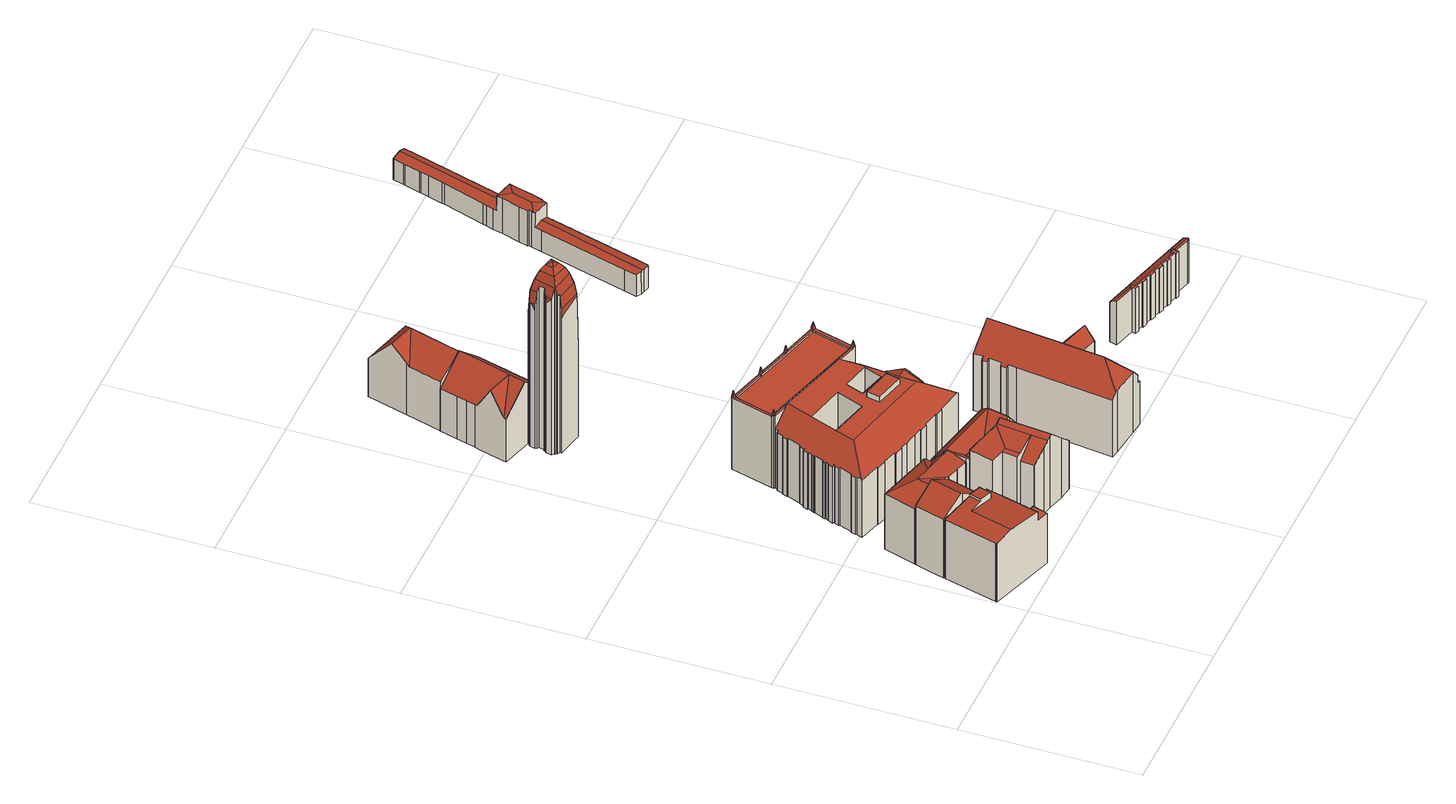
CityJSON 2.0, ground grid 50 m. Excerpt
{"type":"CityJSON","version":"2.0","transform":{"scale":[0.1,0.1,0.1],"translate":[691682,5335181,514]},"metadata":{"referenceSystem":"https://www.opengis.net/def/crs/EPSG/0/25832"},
"CityObjects":{
"building1":{"type":"Building","attributes":{"Gemeindeschluessel":"09162000","HoeheDach":"536.700","HoeheGrund":"515.100","Methode":"2000","NiedrigsteTraufeDesGebaeudes":"518.360","Geometrietyp2DReferenz":"3000","function":"31001_9998","roofType":"1000","measuredHeight":21.6,"storeysAboveGround":6},"geometry":[{"type":"MultiSurface","lod":"2","boundaries":[[[0,1,2,3,4,5]],[[6,7,8,9]],[[10,11,12,13,14,15,16,17,18,1,0,19,20,21,6,9,22,23,24]],[[0,5,25,19]],[[4,3,26,27]],[[28,29,30,31]],[[18,17,32,31,30,33]],[[16,34,32,17]],[[26,3,2,33,30,29]],[[14,35,36,15]],[[37,38,39,40]],[[22,41,42,23]],[[23,42,43,24]],[[10,24,43,40,39,44]],[[35,14,13,45]],[[46,47,48,38,37,49]],[[50,27,26,29,28]],[[12,51,45,13]],[[46,52,25,5,4,27,50,53,47]],[[35,45,51,54,53,50,28,31,32,34,36]],[[44,39,38,48]],[[18,33,2,1]],[[11,10,44,48,47,53,54]],[[11,54,51,12]],[[6,21,46,49,7]],[[20,52,46,21]],[[15,36,34,16]],[[19,25,52,20]],[[40,43,42,41,8,7,49,37]],[[9,8,41,22]]],"semantics":{"surfaces":[{"type":"WallSurface"},{"type":"GroundSurface"},{"type":"RoofSurface"}],"values":[0,0,1,0,0,0,0,0,2,0,0,0,0,0,0,0,0,0,2,2,2,0,0,0,0,0,0,0,2,0]}}]},
"building2":{"type":"Building","attributes":{"Gemeindeschluessel":"09162000","HoeheDach":"538.660","HoeheGrund":"515.156","Methode":"2000","NiedrigsteTraufeDesGebaeudes":"519.516","Geometrietyp2DReferenz":"3000","function":"31001_2000","roofType":"3100","measuredHeight":23.5,"storeysAboveGround":7},"geometry":[{"type":"MultiSurface","lod":"2","boundaries":[[[55,56,57,58]],[[59,60,61,62,57,56,63,64]],[[65,63,56,55]],[[66,61,60,67]],[[68,69,70,71,72,73,74,75]],[[76,77,78,79]],[[80,70,69,81]],[[67,60,59,82]],[[83,73,72,63,65]],[[84,85,86,87]],[[58,57,62,88]],[[88,62,61,66]],[[78,77,75,74,86,85]],[[78,85,84,89,79]],[[80,82,59,64,71,70]],[[76,90,68,75,77]],[[63,72,71,64]],[[81,69,68,90]],[[80,81,90,76,79,89,84,87,83,65,55,58,88,66,67,82]],[[83,87,86,74,73]]],"semantics":{"surfaces":[{"type":"WallSurface"},{"type":"RoofSurface"},{"type":"GroundSurface"}],"values":[0,1,0,0,1,0,0,0,0,0,0,0,1,0,0,0,0,0,2,0]}}]},
"building3":{"type":"Building","attributes":{"Gemeindeschluessel":"09162000","HoeheDach":"536.340","HoeheGrund":"515.093","Methode":"2000","NiedrigsteTraufeDesGebaeudes":"530.782","Geometrietyp2DReferenz":"3000","function":"31001_9998","roofType":"3100","measuredHeight":21.25,"storeysAboveGround":6},"geometry":[{"type":"MultiSurface","lod":"2","boundaries":[[[91,92,93,94]],[[95,96,97,98]],[[99,100,101,102]],[[103,104,105,106]],[[107,98,97,108,109]],[[110,111,112,93,92,109,108]],[[113,110,114]],[[115,116,117,118,119,120,111]],[[121,94,93,112,122,123,124]],[[123,122,120]],[[125,126,100,99]],[[119,124,123,120]],[[127,128,129,130]],[[131,132,113,114,104,103]],[[133,118,117,134]],[[106,105,135,136]],[[133,134,137,127,130,125,99,102,131,103,106,136,95,98,107,91,94,121]],[[102,101,132,131]],[[130,129,126,125]],[[113,132,101,100,126,129,128,115,111,110]],[[136,135,96,95]],[[133,121,124,119,118]],[[120,122,112,111]],[[134,117,116,137]],[[107,109,92,91]],[[128,127,137,116,115]],[[96,135,105,104,114,110,108,97]]],"semantics":{"surfaces":[{"type":"WallSurface"},{"type":"RoofSurface"},{"type":"GroundSurface"}],"values":[0,0,0,0,0,1,1,1,0,0,0,1,0,0,0,0,2,0,0,1,0,0,1,0,0,0,1]}}]},
"building4":{"type":"Building","attributes":{"Gemeindeschluessel":"09162000","HoeheDach":"538.880","HoeheGrund":"515.147","Methode":"2000","NiedrigsteTraufeDesGebaeudes":"519.350","Geometrietyp2DReferenz":"3000","function":"31001_9998","roofType":"3100","measuredHeight":23.73,"storeysAboveGround":6},"geometry":[{"type":"MultiSurface","lod":"2","boundaries":[[[138,139,140,141]],[[142,143,144,145]],[[146,147,148,149,150,151]],[[152,153,139,154]],[[155,156,157,158]],[[159,160,161,151,150,162,163]],[[164,154,139,138]],[[165,166,167,168]],[[169,170,171,147,146]],[[141,140,172,173]],[[174,161,160,175]],[[176,177,178,179,180,181,182,183,164,138,141,173,184,185,186,167,166,187,188,189,190]],[[21,190,189,20]],[[0,187,166,165]],[[191,181,180,192]],[[150,149,193,153,152]],[[192,180,179,194]],[[158,157,193,149,148,143,142]],[[195,196,171,170]],[[174,169,146,151,161]],[[130,185,184,127]],[[125,186,185,130]],[[197,198,199,200]],[[197,127,184,173,172,198]],[[183,162,150,152,154,164]],[[19,188,187,0]],[[9,177,176,6]],[[6,176,190,21]],[[168,167,186,125]],[[201,202,203,204]],[[191,175,159,163,182,181]],[[194,179,178,22]],[[169,174,175,191,192,194,22,9,6,21,20,19,0,165,168,125,130,127,197,200,205,206,155,158,142,145,201,204,195,170]],[[139,153,193,157,156,207,208,199,198,172,140]],[[204,203,196,195]],[[206,207,156,155]],[[200,199,208,205]],[[205,208,207,206]],[[182,163,162,183]],[[20,189,188,19]],[[171,196,203,202,144,143,148,147]],[[22,178,177,9]],[[160,159,175]],[[145,144,202,201]]],"semantics":{"surfaces":[{"type":"WallSurface"},{"type":"RoofSurface"},{"type":"GroundSurface"}],"values":[0,0,1,1,0,1,0,0,0,0,0,1,0,0,0,1,0,0,0,0,0,0,0,0,0,0,0,0,0,0,0,0,2,1,0,0,0,0,0,0,1,0,0,0]}}]},
"building5":{"type":"Building","attributes":{"Gemeindeschluessel":"09162000","HoeheDach":"532.540","HoeheGrund":"515.130","Methode":"2000","NiedrigsteTraufeDesGebaeudes":"532.540","Geometrietyp2DReferenz":"3000","function":"31001_2000","roofType":"1000","measuredHeight":17.41},"geometry":[{"type":"MultiSurface","lod":"2","boundaries":[[[200,209,210,211]],[[211,210,212,213]],[[214,212,210,209]],[[200,211,213,205]],[[205,214,209,200]],[[213,212,214,205]]],"semantics":{"surfaces":[{"type":"WallSurface"},{"type":"RoofSurface"},{"type":"GroundSurface"}],"values":[0,0,1,2,0,0]}}]},
"building6":{"type":"Building","attributes":{"Gemeindeschluessel":"09162000","HoeheDach":"523.420","HoeheGrund":"515.200","Methode":"2000","NiedrigsteTraufeDesGebaeudes":"523.420","Geometrietyp2DReferenz":"3000","function":"31001_2000","roofType":"1000","measuredHeight":8.22},"geometry":[{"type":"MultiSurface","lod":"2","boundaries":[[[215,216,217,218]],[[215,218,219,220]],[[221,222,217,216]],[[218,217,222,219]],[[219,222,221,220]],[[220,221,216,215]]],"semantics":{"surfaces":[{"type":"WallSurface"},{"type":"GroundSurface"},{"type":"RoofSurface"}],"values":[0,1,2,0,0,0]}}]},
"building7":{"type":"Building","attributes":{"Gemeindeschluessel":"09162000","HoeheDach":"536.280","HoeheGrund":"515.086","Methode":"2000","NiedrigsteTraufeDesGebaeudes":"529.610","Geometrietyp2DReferenz":"3000","function":"31001_9998","roofType":"3100","measuredHeight":21.19,"storeysAboveGround":4},"geometry":[{"type":"MultiSurface","lod":"2","boundaries":[[[223,121,133,224]],[[225,209,210,226,227,228]],[[223,224,229,230,231,232,233]],[[211,210,209,200]],[[158,155,234,235,213,211,200,197,127,137,134,133,121,236,145,142]],[[158,142,237,238,239]],[[224,133,134,229]],[[236,233,240,145]],[[200,209,225,197]],[[137,230,229,134]],[[234,241,242,235]],[[158,239,243,155]],[[211,213,244,226,210]],[[239,238,232,245,243]],[[237,240,233,232,238]],[[145,240,237,142]],[[137,127,228,227,231,230]],[[121,223,233,236]],[[197,225,228,127]],[[235,242,244,213]],[[226,244,242,241,245,232,231,227]],[[234,155,243,245,241]]],"semantics":{"surfaces":[{"type":"WallSurface"},{"type":"RoofSurface"},{"type":"GroundSurface"}],"values":[0,1,1,0,2,0,0,0,0,0,0,0,0,1,1,0,0,0,0,0,1,0]}}]},
"building8":{"type":"Building","attributes":{"Gemeindeschluessel":"09162000","HoeheDach":"540.950","HoeheGrund":"515.109","Methode":"2000","NiedrigsteTraufeDesGebaeudes":"520.040","Geometrietyp2DReferenz":"3000","function":"31001_2000","roofType":"1000","measuredHeight":25.84,"storeysAboveGround":4},"geometry":[{"type":"MultiSurface","lod":"2","boundaries":[[[246,247,248,249]],[[250,251,252,253,254,255,256,257,258,259,260,261,262,263,264,265,266,267,268,269,270,271,272,273,274,275,276,277,278,279,280,281,282,283,284,285,286,287,288,289,290,291]],[[292,293,294,295]],[[296,267,266,297]],[[298,261,260,299]],[[300,301,302,303,304,305,306,307,308]],[[309,288,287,310]],[[311,312,313,314]],[[315,316,317,318]],[[319,320,321,322]],[[323,324,312,311]],[[325,326,327,328]],[[329,289,288,309]],[[330,331,332,333]],[[310,287,286,334]],[[335,336,337,338,339,340]],[[341,251,342,343]],[[343,344,345,346,341]],[[347,303,302,348]],[[349,281,280,350]],[[351,257,256,352]],[[353,354,355,356]],[[357,358,359,360,361,362]],[[363,284,283,364]],[[365,366,367,368,369,370,321,320,371,372,313,312,324,373,355,354,374,375,376,377,378,250,291,379]],[[380,381,382,383,335,340]],[[384,278,277,385]],[[382,381,316,315]],[[360,308,307,386]],[[387,372,371,388]],[[389,274,273,390]],[[391,392,338,337]],[[307,306,332,331,317,316,381,380,340,386]],[[385,277,276,393]],[[342,394,395,345,344,343]],[[364,283,282,396]],[[397,367,366,398]],[[299,260,259,399]],[[328,327,293,292]],[[400,368,367,397]],[[334,286,285,401]],[[346,252,251,341]],[[376,362,361,360,386,340,339,338,392,402,403,404,405,406,407,408,377]],[[253,403,402,409,410,411,412,254]],[[348,302,301,413]],[[305,414,415,333,332,306]],[[416,264,263,417]],[[249,248,418,419]],[[420,255,254,412]],[[421,373,324,323]],[[422,271,270,423]],[[409,402,392,391]],[[352,256,255,420]],[[396,282,281,349]],[[424,290,289,329]],[[425,426,300,308,360,359]],[[427,365,379,428]],[[388,371,320,319]],[[429,262,261,298]],[[430,369,368,400]],[[431,279,278,384]],[[391,337,336,335,383,382,315,318,330,333,415,414,432,347,348,413,426,425,359,358,357,433,434,435,353,356,421,323,311,314,387,388,319,322,436,430,400,397,398,427,428,437,424,329,309,310,334,401,363,364,396,349,350,431,384,385,393,438,389,390,439,422,423,440,441,296,297,442,416,417,429,298,299,399,443,351,352,420,412,411,410,409]],[[440,269,268,441]],[[378,377,408,407,406,405,404,403,253,252,395,394,342,251,250],[328,292,295,325],[418,248,247,444]],[[436,370,369,430]],[[441,268,267,296]],[[318,317,331,330]],[[314,313,372,387]],[[393,276,275,438]],[[379,291,290,424,437,428]],[[294,293,327,326]],[[438,275,274,389]],[[423,270,269,440]],[[390,273,272,439]],[[443,258,257,351]],[[350,280,279,431]],[[434,375,374,435]],[[399,259,258,443]],[[445,444,247,246]],[[433,357,362,376,375,434]],[[435,374,354,353]],[[246,249,419,445]],[[356,355,373,421]],[[417,263,262,429]],[[414,305,304,432]],[[322,321,370,436]],[[297,266,265,442]],[[401,285,284,363]],[[413,301,300,426]],[[419,418,444,445]],[[432,304,303,347]],[[345,395,252,346]],[[295,294,326,325]],[[398,366,365,427]],[[439,272,271,422]],[[442,265,264,416]]],"semantics":{"surfaces":[{"type":"WallSurface"},{"type":"RoofSurface"},{"type":"GroundSurface"}],"values":[0,1,0,0,0,1,0,0,0,0,0,0,0,0,0,0,0,1,0,0,0,0,0,0,1,0,0,0,1,0,0,0,1,0,0,0,0,0,0,0,0,0,1,0,0,0,0,0,0,0,0,0,0,0,0,0,0,0,0,0,0,2,0,1,0,0,0,0,0,0,1,0,0,0,0,0,0,0,0,0,0,1,0,0,0,0,0,0,0,0,0,0,0,0,0,0]}}]},
"building9":{"type":"Building","attributes":{"Gemeindeschluessel":"09162000","HoeheDach":"574.100","HoeheGrund":"515.430","Methode":"2000","NiedrigsteTraufeDesGebaeudes":"543.834","Geometrietyp2DReferenz":"3000","function":"31001_2000","roofType":"3700","measuredHeight":58.67},"geometry":[{"type":"MultiSurface","lod":"2","boundaries":[[[446,447,448,449,450,451]],[[452,453,454,455]],[[456,457,458,459]],[[460,461,462,463]],[[464,465,451,450]],[[466,467,468,469]],[[470,471,472,473]],[[474,475,476,477,478,479,480]],[[481,482,483,484]],[[485,469,468,471,470,486,487,488]],[[489,490,491]],[[492,493,494]],[[495,496,457,456]],[[448,447,497,498]],[[477,499,478]],[[500,501,494,502]],[[503,476,475,474,504,505,506,507,508,464,450,449,448,498,509,510,488,487,486,470,473,511,512,500,502,513,514,515,516,517,518,519,520,521,522,523,524,525,526,527,528,529,530,531,481,484,532,452,455]],[[506,533,534,507]],[[474,480,535,504]],[[462,496,536,537]],[[538,539,540,537,541,542,543,544]],[[517,545,546,518]],[[521,538,544,547,522]],[[489,458,490]],[[466,548,534,533,549,467]],[[537,536,550,483,482,551,552,553,541]],[[456,459,491,460]],[[459,489,491]],[[461,457,496,462]],[[511,554,555,556,512]],[[491,490,461,460]],[[467,549,535,480,479,536,496,495]],[[493,492,557,515,514,513]],[[548,465,464,508,507,534]],[[499,477,476,503,455,454]],[[554,472,471,468,467,495,463,555]],[[541,553,526,525,524,542]],[[502,494,493,513]],[[519,518,546,540,539,520]],[[510,509,498,497,558,559,485,488]],[[512,556,501,500]],[[551,560,561,562,552]],[[559,558,497,447,446,451,465,548,466]],[[560,551,482,481,531,530,529,561]],[[516,563,545,517]],[[501,556,555,463,462,537,540,546,545,563,557,492,494]],[[490,458,457,461]],[[515,557,563,516]],[[495,456,460,463]],[[553,552,562,561,529,528,527,526]],[[547,543,542,524,523,522]],[[520,539,538,521]],[[544,543,547]],[[473,472,554,511]],[[459,458,489]],[[478,499,454,453,550,536,479]],[[559,466,469,485]],[[453,452,532,484,483,550]],[[549,533,506,505,504,535]]],"semantics":{"surfaces":[{"type":"WallSurface"},{"type":"RoofSurface"},{"type":"GroundSurface"}],"values":[0,0,1,1,0,1,0,0,0,0,1,1,1,0,1,0,2,0,0,1,1,0,0,1,1,1,1,1,1,0,1,1,0,0,0,1,0,0,0,0,0,1,1,0,0,1,1,0,1,0,0,0,1,0,1,1,1,0,0]}}]},
"building10":{"type":"Building","attributes":{"Gemeindeschluessel":"09162000","HoeheDach":"536.630","HoeheGrund":"515.470","Methode":"2000","NiedrigsteTraufeDesGebaeudes":"528.041","Geometrietyp2DReferenz":"3000","function":"31001_9998","roofType":"3100","measuredHeight":21.16,"storeysAboveGround":3},"geometry":[{"type":"MultiSurface","lod":"2","boundaries":[[[564,565,566,567,568,569,570,571,572]],[[573,564,574,575]],[[576,577,578,579]],[[580,581,582,579,578,583,584,585]],[[576,579,582,581,580,586,587,588,589,590,591,592,593,594,595,596,597,598,599,600,601,602,603]],[[604,605,606,607,608,609,585,584,583,578,577,610,566,565,564,573]],[[599,569,568,600]],[[590,589,588,607,606,605,604,591]],[[603,610,577,576]],[[575,574,611,572,571,597,596,595,594,593]],[[600,568,567,601]],[[571,570,569,599,598,597]],[[609,608,587,586,580,585]],[[564,572,611]],[[564,611,574]],[[592,591,604,573,575,593]],[[566,610,603,602,601,567]],[[587,608,607,588]]],"semantics":{"surfaces":[{"type":"RoofSurface"},{"type":"WallSurface"},{"type":"GroundSurface"}],"values":[0,0,1,1,2,0,1,1,1,1,1,1,1,0,0,1,1,1]}}]},
"building11":{"type":"Building","attributes":{"name":"Feldherrnhalle","Gemeindeschluessel":"09162000","HoeheDach":"540.730","HoeheGrund":"515.200","Methode":"2000","NiedrigsteTraufeDesGebaeudes":"537.850","Geometrietyp2DReferenz":"3000","function":"31001_3000","roofType":"1000","measuredHeight":25.53},"geometry":[{"type":"MultiSurface","lod":"2","boundaries":[[[612,613,614,615,616,617,618,619]],[[620,621,622,623]],[[624,625,626,627]],[[628,612,619,629,630,631,632]],[[633,634,635,636]],[[637,638,639,640]],[[619,618,641,642,629]],[[643,644,645]],[[630,646,640,639,647,631]],[[648,649,646,650]],[[649,616,615,651,652,653,654,655,621,620,656,657,658,626,625,659,635,634,660,661,662,637,640,646]],[[641,648,650,642]],[[643,645,655,654]],[[614,663,651,615]],[[664,665,644,643]],[[666,667,656,620,668,669,660]],[[670,657,656,667]],[[671,672,661,660]],[[669,671,660]],[[669,673,674,671]],[[653,664,643,654]],[[675,658,657,670]],[[666,660,634,633]],[[629,642,650,646,630]],[[632,665,664,653,652,676,628]],[[623,677,678,668]],[[623,622,677]],[[638,679,680]],[[620,623,668]],[[663,681,676,652,651]],[[613,681,663]],[[631,647,680,679,662,661,672,674,673,678,677,622,621,655,645,644,665,632]],[[628,676,681,613,612]],[[618,617,648,641]],[[671,674,672]],[[666,633,636,682,624,627,675,670,667]],[[636,635,659,682]],[[637,662,679,638]],[[613,663,614]],[[627,626,658,675]],[[638,680,647,639]],[[668,678,673,669]],[[682,659,625,624]],[[617,616,649,648]]],"semantics":{"surfaces":[{"type":"WallSurface"},{"type":"RoofSurface"},{"type":"GroundSurface"}],"values":[0,1,0,2,0,1,0,1,0,1,1,1,1,1,1,0,0,1,1,1,1,0,0,0,0,1,1,1,1,1,1,0,0,1,1,1,0,1,1,0,1,1,0,1]}}]},
"building12":{"type":"Building","attributes":{"Gemeindeschluessel":"09162000","HoeheDach":"536.320","HoeheGrund":"515.473","Methode":"2000","NiedrigsteTraufeDesGebaeudes":"527.742","Geometrietyp2DReferenz":"3000","function":"31001_9998","roofType":"3100","measuredHeight":20.85,"storeysAboveGround":3},"geometry":[{"type":"MultiSurface","lod":"2","boundaries":[[[683,603,684,685,686]],[[687,688,685,684]],[[687,689,690,691,688]],[[692,686,685,688,691]],[[692,691,690,693]],[[694,692,693,695]],[[603,696,689,687,684]],[[683,686,692,694]],[[689,696,695,693,690]],[[694,695,696,603,683]]],"semantics":{"surfaces":[{"type":"WallSurface"},{"type":"RoofSurface"},{"type":"GroundSurface"}],"values":[0,0,0,1,1,1,2,1,0,0]}}]},
"building13":{"type":"Building","attributes":{"Gemeindeschluessel":"09162000","HoeheDach":"540.970","HoeheGrund":"514.960","Methode":"2000","NiedrigsteTraufeDesGebaeudes":"528.075","Geometrietyp2DReferenz":"3000","function":"31001_3000","roofType":"3200","measuredHeight":26.01,"storeysAboveGround":3},"geometry":[{"type":"MultiSurface","lod":"2","boundaries":[[[697,698,699]],[[700,701,702,698,697,703]],[[704,705,706,707,708]],[[709,710,704,708]],[[711,712,713,714]],[[715,716,717,718,719,720,721,722,723,724,725,726,727,728]],[[729,722,721,730]],[[731,732,733,734,735,726,725,736,713,712,737,699,698,702]],[[738,739,740,724,723]],[[741,742,727,726,735]],[[704,710,743,744,739,738,729,730,745,746,747,748,749,750,751,742,741,752,753,754,755,701,700,705]],[[741,735,734,752]],[[747,718,717,748]],[[723,722,729,738]],[[715,728,751,750]],[[740,756,736,725,724]],[[749,716,715,750]],[[717,716,749,748]],[[737,707,706,703,697,699]],[[757,758,712,711]],[[744,756,740,739]],[[719,718,747,746]],[[744,743,759,714,713,736,756]],[[721,720,745,730]],[[759,757,711,714]],[[700,703,706,705]],[[745,720,719,746]],[[701,755,731,702]],[[753,733,732,754]],[[752,734,733,753]],[[754,732,731,755]],[[751,728,727,742]],[[737,712,758,709,708,707]],[[743,710,709,758,757,759]]],"semantics":{"surfaces":[{"type":"WallSurface"},{"type":"RoofSurface"},{"type":"GroundSurface"}],"values":[0,0,0,0,0,1,0,1,0,0,2,0,0,0,0,1,0,0,1,0,0,0,0,0,1,0,0,0,0,0,0,0,1,0]}}]},
"building14":{"type":"Building","attributes":{"Gemeindeschluessel":"09162000","HoeheDach":"530.100","HoeheGrund":"515.492","Methode":"2000","NiedrigsteTraufeDesGebaeudes":"528.431","Geometrietyp2DReferenz":"3000","function":"31001_3000","roofType":"2100","measuredHeight":14.61},"geometry":[{"type":"MultiSurface","lod":"2","boundaries":[[[760,761,762,763]],[[764,765,766,767]],[[768,769,770,771]],[[772,773,774,775]],[[776,777,778,779]],[[780,781,782,783]],[[784,785,786,787,788]],[[789,790,791,792]],[[793,794,777,776]],[[795,796,773,772]],[[793,797,798,794]],[[763,762,799,800]],[[801,796,795]],[[802,803,804,805]],[[806,807,765,764]],[[779,778,808,809]],[[802,784,788,810,803]],[[805,804,781,780]],[[811,812,813,814]],[[809,808,815,816]],[[817,818,798,797]],[[819,820,769,768]],[[821,822,823,824]],[[798,818,766,765,807,770,769,820,825,826,823,822,774,773,796,801,827,828,829,786,830,799,762,761,813,812,815,808,778,777,794]],[[800,799,830,831]],[[791,790,782,772,775]],[[771,770,807,806]],[[789,792,821,824,832,833,819,768,771,806,764,767,817,797,793,776,779,809,816,811,814,760,763,800,831,785,784,802,805,780,783]],[[824,823,826,832]],[[832,826,825,833]],[[833,825,820,819]],[[787,786,829,834]],[[787,834,810,788]],[[814,813,761,760]],[[835,828,827]],[[767,766,818,817]],[[816,815,812,811]],[[789,783,782,790]],[[834,835,827,801,795,772,782,781,804,803,810]],[[831,830,786,785]],[[821,792,791,775,774,822]],[[834,829,828,835]]],"semantics":{"surfaces":[{"type":"WallSurface"},{"type":"RoofSurface"},{"type":"GroundSurface"}],"values":[0,0,0,0,0,0,0,0,0,0,0,0,0,0,0,0,0,0,0,0,0,0,0,1,0,1,0,2,0,0,0,0,1,0,0,0,0,0,1,0,0,0]}}]},
"building15":{"type":"Building","attributes":{"Gemeindeschluessel":"09162000","HoeheDach":"526.580","HoeheGrund":"514.589","Methode":"2000","NiedrigsteTraufeDesGebaeudes":"521.298","Geometrietyp2DReferenz":"3000","function":"31001_2000","roofType":"3100","measuredHeight":11.99},"geometry":[{"type":"MultiSurface","lod":"2","boundaries":[[[836,837,838,839]],[[840,841,842,843]],[[844,845,846,847,848,849,850]],[[851,852,853,854,855,856,857]],[[858,859,837,836]],[[860,861,862,863,864,857,856,865,866]],[[867,868,869,870]],[[843,842,846,845]],[[871,872,873,874]],[[875,876,877,878]],[[879,880,881,882]],[[854,853,883,884,885,886,887,888]],[[889,890,891,892,893,877,876,894,895,896]],[[851,897,898,899,900,901,875,878,902,903,904,905,906,840,843,845,844,867,870,907,908,909,910,858,836,839,879,882,911,912,913,871,874,914,915,916,917,852]],[[866,865,918,919,920,869,868,850,849]],[[901,900,861,860,921,895,894]],[[888,887,873,872,922,923,924,881,880,838,837,859,925,926,927]],[[851,857,864,897]],[[870,869,920,907]],[[841,840,906,928]],[[904,891,890,905]],[[902,893,892,903]],[[889,896,847,846,842,841,928]],[[839,838,880,879]],[[907,920,919,908]],[[909,908,919,918,929,927,926]],[[916,884,883,917]],[[891,904,903,892]],[[912,923,922,913]],[[882,881,924,911]],[[844,850,868,867]],[[921,860,866,849,848]],[[921,848,847,896,895]],[[909,926,925,910]],[[929,855,854,888,927]],[[913,922,872,871]],[[917,883,853,852]],[[897,864,863,898]],[[898,863,862,899]],[[915,885,884,916]],[[914,886,885,915]],[[910,925,859,858]],[[906,905,890,889,928]],[[914,874,873,887,886]],[[878,877,893,902]],[[929,918,865,856,855]],[[899,862,861,900]],[[911,924,923,912]],[[901,894,876,875]]],"semantics":{"surfaces":[{"type":"WallSurface"},{"type":"RoofSurface"},{"type":"GroundSurface"}],"values":[0,0,0,0,0,1,0,0,0,0,0,1,1,2,1,0,1,0,0,0,0,0,1,0,0,0,0,0,0,0,0,1,0,0,0,0,0,0,0,0,0,0,0,0,0,1,0,0,0]}}]}
},
"vertices":[
[192,186,11],[166,196,11],[166,196,225],[168,196,225],[168,196,204],[192,186,201],[209,135,11],[209,135,44],[210,140,44],[210,140,11],[191,21,11],[2,84,11],[3,88,11],[2,88,11],[42,240,11],[43,240,11],[44,242,11],[105,218,11],[166,195,11],[194,186,11],[184,146,11],[183,139,11],[227,135,11],[216,100,11],[205,66,11],[194,186,201],[159,161,225],[159,161,204],[121,174,220],[121,174,227],[131,208,227],[131,208,220],[105,218,215],[166,195,225],[44,242,201],[42,240,201],[43,240,201],[166,73,44],[166,73,173],[205,65,173],[205,65,44],[227,135,44],[216,100,44],[205,66,44],[191,21,173],[2,88,201],[183,139,201],[155,33,201],[155,33,173],[183,139,44],[87,185,213],[3,88,201],[184,146,201],[55,66,213],[2,84,201],
[196,288,12],[196,288,55],[228,278,55],[228,278,12],[192,186,55],[202,220,55],[207,219,55],[229,278,55],[193,289,55],[167,196,55],[193,289,12],[207,219,12],[202,220,12],[105,218,246],[166,195,204],[166,196,204],[167,196,204],[193,289,204],[130,308,246],[128,309,247],[103,219,247],[44,242,12],[44,242,206],[41,243,204],[41,243,12],[166,196,12],[166,195,12],[192,186,12],[130,308,12],[65,328,12],[65,328,204],[68,327,206],[68,327,12],[229,278,12],[53,285,12],[105,218,12],
[123,414,11],[123,414,192],[240,380,196],[240,380,11],[69,331,11],[69,331,192],[68,332,191],[68,332,11],[228,278,11],[228,278,210],[196,288,211],[196,288,11],[130,308,11],[130,308,223],[68,327,192],[68,327,11],[95,422,11],[95,421,192],[95,422,191],[144,353,223],[188,343,223],[254,378,196],[192,289,211],[131,308,223],[279,322,223],[281,328,216],[282,334,210],[277,336,208],[282,351,191],[256,356,191],[288,371,11],[262,376,191],[262,376,169],[288,371,168],[229,278,11],[229,278,210],[264,268,11],[264,268,210],[262,269,210],[262,269,11],[193,289,11],[193,289,211],[277,336,11],[282,334,11],[69,329,192],[69,329,11],[281,328,11],
[318,192,54],[318,192,224],[276,201,224],[276,201,54],[458,226,11],[458,226,206],[496,218,169],[496,218,11],[397,92,245],[400,91,249],[415,235,249],[402,238,238],[392,141,238],[387,94,238],[330,147,224],[334,188,224],[314,149,224],[381,242,11],[381,242,237],[389,240,237],[389,240,11],[327,108,199],[327,108,200],[367,99,225],[330,147,199],[326,108,199],[314,149,54],[202,220,11],[202,220,54],[207,219,54],[207,219,11],[397,92,11],[443,80,11],[443,80,207],[283,265,237],[283,265,54],[367,99,11],[327,108,11],[209,135,54],[210,140,54],[227,135,54],[241,132,54],[241,130,54],[304,114,54],[326,108,54],[330,147,54],[264,268,54],[262,269,54],[229,278,54],[192,186,54],[194,186,54],[184,146,54],[183,139,54],[304,114,11],[241,130,11],[399,238,237],[241,132,11],[480,74,11],[480,74,171],[288,264,11],[288,264,237],[309,259,237],[309,259,11],[482,74,11],[482,74,169],[480,75,171],[480,75,11],[343,251,11],[361,247,11],[361,247,237],[343,251,237],
[309,259,185],[316,289,185],[316,289,11],[350,281,185],[350,281,11],[343,251,185],
[361,247,12],[361,247,94],[368,277,94],[368,277,12],[388,273,12],[381,242,12],[381,242,94],[388,273,94],
[288,371,170],[277,336,212],[288,264,202],[347,282,160],[280,325,220],[264,268,222],[282,334,214],[281,328,220],[280,326,223],[468,287,223],[519,323,170],[388,273,11],[368,277,11],[519,323,11],[458,226,219],[455,227,223],[389,240,164],[496,218,170],[388,273,158],[368,277,159],[381,242,156],[350,281,160],[388,272,157],
[454,569,60],[454,569,253],[473,621,253],[473,621,60],[195,545,253],[215,600,253],[244,676,253],[272,753,253],[222,766,204],[219,756,205],[215,758,200],[208,740,200],[206,740,198],[200,726,198],[202,724,200],[189,688,200],[186,687,198],[181,674,198],[183,672,200],[183,671,200],[177,673,195],[172,659,195],[174,658,196],[170,648,196],[169,648,195],[166,641,195],[168,640,197],[166,637,197],[158,615,197],[157,611,197],[155,612,195],[152,605,195],[154,604,196],[150,594,196],[149,595,195],[143,581,195],[149,579,200],[149,578,200],[146,577,198],[141,564,198],[142,561,200],[129,526,200],[126,525,198],[122,511,198],[123,509,200],[118,495,201],[452,555,253],[452,555,270],[444,516,270],[444,516,253],[172,659,11],[177,673,11],[189,688,11],[202,724,11],[540,489,193],[541,501,199],[542,501,199],[543,518,206],[544,525,210],[545,528,211],[545,541,217],[541,541,217],[537,489,193],[126,525,11],[129,526,11],[360,426,11],[360,426,193],[359,428,195],[359,428,11],[547,579,11],[547,579,199],[546,562,207],[546,562,11],[278,447,11],[278,447,194],[276,446,193],[276,446,11],[382,421,11],[382,421,193],[360,537,253],[360,537,270],[367,575,270],[367,575,253],[122,511,11],[546,555,11],[546,555,210],[546,552,212],[546,552,11],[142,561,11],[543,592,11],[543,593,11],[548,664,11],[548,664,193],[543,593,193],[543,592,193],[215,600,61],[328,572,253],[328,572,61],[337,598,61],[356,649,61],[244,676,61],[543,518,11],[542,501,11],[143,581,11],[149,595,11],[208,740,11],[215,758,11],[429,411,11],[429,411,195],[428,413,196],[428,413,11],[530,391,11],[536,487,11],[536,489,11],[536,489,193],[536,487,193],[530,391,193],[146,577,11],[149,578,11],[179,475,197],[180,473,195],[206,465,195],[208,467,196],[251,455,195],[252,452,193],[302,441,193],[334,433,194],[384,423,195],[452,406,195],[454,408,196],[525,392,198],[468,479,253],[308,517,253],[117,492,198],[544,592,193],[547,591,193],[547,591,11],[544,592,11],[154,604,11],[152,605,11],[512,543,217],[334,433,11],[302,441,11],[158,615,11],[166,637,11],[548,671,11],[548,671,193],[155,612,11],[337,598,253],[356,649,253],[149,579,11],[206,465,11],[180,473,11],[200,726,11],[208,467,11],[141,564,11],[548,675,193],[481,694,253],[477,620,253],[475,597,253],[473,565,253],[472,545,253],[468,491,253],[548,675,11],[481,694,11],[272,753,11],[222,766,11],[541,501,11],[545,528,11],[545,541,11],[183,672,11],[181,674,11],[394,640,253],[394,640,60],[219,756,11],[384,423,11],[166,641,11],[169,648,11],[123,509,11],[537,489,11],[540,489,11],[179,475,11],[117,492,11],[186,687,11],[251,455,11],[150,594,11],[544,525,11],[525,392,11],[454,408,11],[452,406,11],[252,452,11],[118,495,11],[157,611,11],[168,640,11],[170,648,11],[174,658,11],[183,671,11],[206,740,11],[375,589,253],[375,589,60],
[226,1307,444],[231,1305,299],[231,1305,14],[226,1307,14],[225,1307,14],[225,1307,458],[240,1381,14],[240,1381,517],[244,1380,489],[244,1380,14],[206,1327,580],[218,1371,580],[204,1363,596],[197,1340,596],[158,1337,580],[170,1381,580],[163,1392,555],[146,1330,555],[232,1332,14],[232,1332,456],[223,1302,485],[219,1307,522],[156,1320,522],[154,1316,485],[156,1322,14],[156,1322,530],[148,1324,531],[148,1324,14],[232,1367,14],[235,1367,14],[241,1368,14],[241,1368,472],[241,1368,485],[235,1367,522],[232,1367,537],[235,1387,14],[235,1387,500],[240,1386,503],[240,1386,14],[154,1315,457],[156,1320,14],[154,1316,14],[154,1315,14],[188,1354,601],[179,1368,596],[173,1345,596],[144,1355,522],[142,1354,502],[139,1336,522],[213,1316,555],[231,1378,555],[230,1300,298],[230,1300,14],[242,1374,485],[145,1332,14],[145,1332,548],[139,1336,14],[242,1374,14],[226,1344,14],[229,1343,14],[230,1343,14],[227,1333,14],[231,1332,14],[224,1301,14],[223,1301,14],[148,1328,14],[144,1329,14],[142,1354,14],[144,1355,14],[146,1355,14],[147,1360,14],[151,1360,14],[155,1377,14],[151,1380,14],[150,1380,14],[151,1382,14],[147,1384,14],[151,1398,14],[153,1402,14],[156,1402,14],[157,1402,14],[158,1405,14],[159,1407,14],[159,1408,14],[181,1402,14],[205,1395,14],[240,1384,14],[230,1343,514],[227,1333,514],[226,1344,536],[240,1384,522],[157,1401,522],[151,1382,511],[150,1380,513],[151,1380,522],[156,1402,511],[153,1402,487],[151,1398,485],[147,1384,485],[151,1360,543],[155,1377,540],[147,1384,462],[231,1332,485],[229,1343,522],[240,1384,521],[205,1395,485],[158,1405,485],[157,1402,509],[148,1328,548],[144,1329,550],[144,1329,549],[146,1355,528],[224,1301,444],[223,1301,477],[181,1402,444],[159,1408,408],[159,1407,444],[147,1360,528],
[158,1459,226],[172,1507,226],[200,1610,226],[125,1631,155],[111,1580,155],[104,1553,155],[97,1528,155],[97,1527,155],[95,1520,155],[145,1412,226],[72,1440,155],[70,1433,155],[267,1536,15],[267,1536,149],[260,1510,149],[260,1510,15],[229,1397,15],[252,1481,15],[253,1485,15],[253,1485,149],[252,1481,149],[229,1397,148],[235,1395,15],[236,1394,15],[235,1387,15],[234,1388,15],[233,1388,15],[159,1408,15],[145,1412,15],[70,1433,15],[72,1440,15],[83,1480,15],[95,1520,15],[97,1527,15],[97,1528,15],[104,1553,15],[111,1580,15],[125,1631,15],[200,1610,15],[280,1587,15],[159,1408,212],[233,1388,143],[234,1388,142],[235,1387,140],[236,1394,141],[235,1395,142],[280,1587,150],[83,1480,226],
[548,675,12],[548,675,248],[541,677,248],[541,678,244],[224,766,244],[223,766,249],[222,766,249],[222,766,12],[471,827,244],[473,833,244],[472,834,250],[468,832,267],[230,773,239],[230,773,244],[540,687,244],[540,687,239],[551,683,12],[217,768,12],[219,776,12],[252,895,12],[584,803,12],[261,885,239],[261,885,244],[256,882,244],[256,882,239],[257,886,244],[254,891,267],[250,889,247],[250,888,244],[217,768,249],[217,768,248],[579,801,267],[583,803,250],[577,805,250],[219,776,244],[252,895,247],[221,770,267],[226,774,244],[219,775,248],[543,686,244],[551,684,244],[582,796,244],[574,798,244],[576,805,244],[571,799,244],[573,794,244],[544,689,244],[227,779,244],[361,857,244],[362,864,244],[259,893,244],[546,680,267],[582,796,247],[584,803,247],[361,857,239],[571,799,239],[463,829,244],[369,855,244],[573,794,239],[366,860,267],[363,864,250],[371,862,244],[370,862,250],[544,689,239],[551,683,245],[466,836,250],[465,836,244],[258,893,250],[252,895,250],[550,683,248],[227,779,239],
[280,1587,137],[340,1807,15],[340,1807,140],[339,1806,141],[188,1850,15],[188,1850,139],[155,1735,15],[155,1735,183],[167,1778,223],[243,1756,223],[152,1726,175],[201,1609,223],[126,1631,175],[126,1631,15],
[794,259,141],[794,259,191],[789,220,191],[850,243,10],[793,259,10],[793,259,192],[850,243,142],[859,150,10],[878,235,10],[878,235,142],[865,178,218],[859,150,180],[802,165,180],[802,165,10],[794,166,150],[794,166,178],[775,1,178],[775,1,150],[678,384,188],[677,368,188],[683,367,196],[679,331,196],[673,331,189],[671,315,189],[677,314,196],[674,290,196],[641,17,194],[655,15,212],[707,66,270],[746,396,270],[686,411,194],[685,383,197],[674,290,10],[677,314,10],[796,290,193],[797,299,193],[802,345,193],[803,352,193],[806,380,193],[753,4,204],[765,205,218],[641,17,10],[663,14,10],[663,14,211],[806,380,10],[686,411,10],[786,0,10],[747,4,10],[671,315,10],[673,331,10],[679,331,10],[683,367,10],[677,368,10],[678,384,10],[685,383,10],[803,352,10],[802,345,10],[797,299,10],[796,290,10],[747,4,205],[802,164,150],[802,164,178],[786,0,150],
[1140,130,15],[1140,130,161],[1122,135,161],[1122,135,15],[1222,107,15],[1222,107,161],[1221,103,161],[1221,103,15],[1252,95,15],[1252,95,161],[1240,98,161],[1240,98,15],[1290,103,155],[1290,103,161],[1289,97,161],[1289,97,155],[1188,113,15],[1188,113,161],[1173,117,161],[1173,117,15],[1351,86,15],[1351,86,155],[1348,87,155],[1348,87,15],[1051,163,15],[1112,146,15],[1112,146,161],[1112,146,155],[1051,163,155],[1346,82,15],[1346,82,155],[1340,83,155],[1340,83,15],[1189,116,15],[1189,116,161],[1280,106,155],[1280,106,161],[1208,110,15],[1208,110,161],[1121,131,161],[1121,131,15],[1277,96,161],[1057,185,15],[1057,185,144],[1358,102,144],[1358,102,15],[1241,102,15],[1241,102,161],[1174,121,161],[1174,121,15],[1052,169,155],[1154,122,15],[1154,122,161],[1139,126,161],[1139,126,15],[1156,126,161],[1156,126,15],[1207,107,15],[1207,107,161],[1253,99,15],[1253,99,161],[1288,97,15],[1288,97,161],[1285,86,161],[1285,86,15],[1276,92,161],[1275,89,161],[1119,140,161],[1121,150,161],[1114,152,161],[1110,135,161],[1110,135,15],[1275,89,15],[1276,92,15],[1114,152,155],[1121,150,155],
[973,1946,6],[973,1946,74],[974,1951,74],[974,1951,6],[807,1365,6],[807,1365,75],[816,1399,75],[816,1399,6],[895,1680,6],[887,1651,6],[887,1651,74],[892,1670,74],[892,1670,121],[894,1675,121],[895,1680,121],[973,1758,6],[980,1782,6],[980,1782,74],[977,1771,74],[977,1771,121],[976,1768,121],[973,1758,121],[935,1827,6],[935,1827,73],[943,1662,121],[946,1672,122],[949,1672,121],[958,1703,121],[972,1753,121],[942,1749,126],[925,1693,126],[898,1689,6],[898,1689,121],[894,1690,121],[894,1690,6],[1019,2100,6],[1019,2100,74],[1041,2094,80],[1041,2094,6],[937,1640,6],[937,1640,74],[935,1635,74],[935,1635,6],[987,1994,6],[987,1994,74],[993,2015,74],[993,2015,6],[975,1783,75],[984,1813,75],[1054,2053,75],[1064,2088,75],[1043,2094,81],[951,1778,81],[826,1354,81],[832,1353,79],[849,1349,75],[857,1353,73],[867,1387,73],[938,1642,74],[941,1657,74],[917,1663,81],[972,1753,6],[958,1703,6],[949,1672,6],[946,1672,6],[938,1642,6],[867,1387,6],[857,1353,6],[849,1349,6],[832,1353,6],[819,1356,6],[902,1716,6],[917,1767,6],[925,1795,6],[931,1815,6],[995,2020,6],[1008,2065,6],[1009,2068,6],[1064,2088,6],[1054,2053,6],[984,1813,6],[975,1783,6],[922,1784,121],[917,1767,121],[902,1716,121],[941,1657,121],[1009,2068,74],[1008,2065,74],[995,2020,74],[931,1815,73],[925,1795,73],[922,1785,73],[819,1356,79],[922,1785,121]
]}
